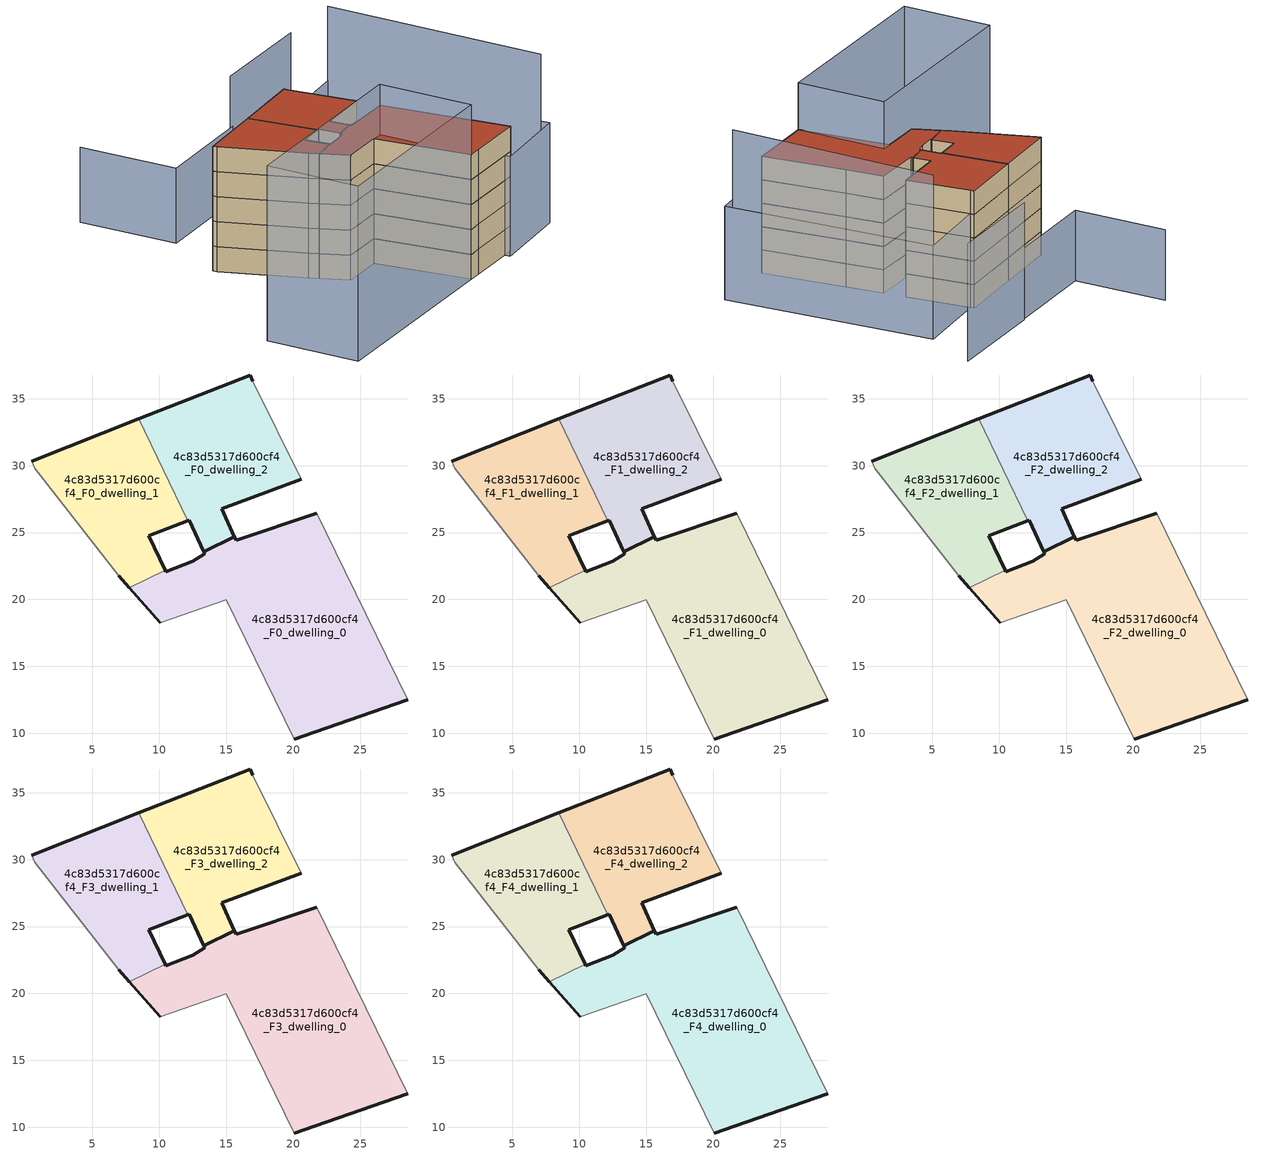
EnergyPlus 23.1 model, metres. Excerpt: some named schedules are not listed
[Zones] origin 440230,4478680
4c83d5317d600cf4_F0_dwelling_0
 floor ground (EU_floor_Construction): 28.56,12.49 23.87,22.08 21.76,26.44 15.73,24.41 15.61,24.67 13.3,23.56 13.38,23.4 12.48,22.86 10.49,22.08 10.45,22.18 7.75,20.87 10.05,18.25 15,19.97 20.08,9.57 21.58,10.09 z0
 wall outside (EU_wall_Construction): 28.56,12.49 21.58,10.09 20.08,9.57 / 10.05,18.25 7.75,20.87 / 10.45,22.18 10.49,22.08 12.48,22.86 13.38,23.4 13.3,23.56 15.61,24.67 15.73,24.41 21.76,26.44 z0:3
 wall adiabatic (EU_wall_Construction): 20.08,9.57 15,19.97 10.05,18.25 / 21.76,26.44 23.87,22.08 28.56,12.49 z0:3
 wall to 4c83d5317d600cf4_F0_dwelling_1 (EU_wall_Construction): 7.75,20.87 10.45,22.18 z0:3
4c83d5317d600cf4_F0_dwelling_1
 floor ground (EU_floor_Construction): 10.45,22.18 9.22,24.76 12.14,25.89 8.46,33.48 0.46,30.32 0.67,29.78 6.97,21.75 7.75,20.87 z0
 wall outside (EU_wall_Construction): 7.75,20.87 6.97,21.75 / 0.46,30.32 8.46,33.48 / 12.14,25.89 9.22,24.76 10.45,22.18 z0:3
 wall adiabatic (EU_wall_Construction): 6.97,21.75 0.67,29.78 0.46,30.32 z0:3
 wall to 4c83d5317d600cf4_F0_dwelling_2 (EU_wall_Construction): 8.46,33.48 12.14,25.89 z0:3
4c83d5317d600cf4_F0_dwelling_2
 floor ground (EU_floor_Construction): 15.61,24.67 14.68,26.76 20.59,28.97 16.98,36.32 16.77,36.77 8.46,33.48 12.14,25.89 12.23,25.93 13.3,23.56 z0
 wall outside (EU_wall_Construction): 8.46,33.48 16.77,36.77 16.98,36.32 / 20.59,28.97 14.68,26.76 15.61,24.67 13.3,23.56 12.23,25.93 12.14,25.89 z0:3
 wall adiabatic (EU_wall_Construction): 16.98,36.32 20.59,28.97 z0:3
4c83d5317d600cf4_F1_dwelling_0
 floor to 4c83d5317d600cf4_F0_dwelling_0 (EU_floor_Construction): 28.56,12.49 23.87,22.08 21.76,26.44 15.73,24.41 15.61,24.67 13.3,23.56 13.38,23.4 12.48,22.86 10.49,22.08 10.45,22.18 7.75,20.87 10.05,18.25 15,19.97 20.08,9.57 21.58,10.09 z3
 wall outside (EU_wall_Construction): 28.56,12.49 21.58,10.09 20.08,9.57 / 10.05,18.25 7.75,20.87 / 10.45,22.18 10.49,22.08 12.48,22.86 13.38,23.4 13.3,23.56 15.61,24.67 15.73,24.41 21.76,26.44 z3:6
 wall adiabatic (EU_wall_Construction): 20.08,9.57 15,19.97 10.05,18.25 / 21.76,26.44 23.87,22.08 28.56,12.49 z3:6
 wall to 4c83d5317d600cf4_F1_dwelling_1 (EU_wall_Construction): 7.75,20.87 10.45,22.18 z3:6
4c83d5317d600cf4_F1_dwelling_1
 floor to 4c83d5317d600cf4_F0_dwelling_1 (EU_floor_Construction): 10.45,22.18 9.22,24.76 12.14,25.89 8.46,33.48 0.46,30.32 0.67,29.78 6.97,21.75 7.75,20.87 z3
 wall outside (EU_wall_Construction): 7.75,20.87 6.97,21.75 / 0.46,30.32 8.46,33.48 / 12.14,25.89 9.22,24.76 10.45,22.18 z3:6
 wall adiabatic (EU_wall_Construction): 6.97,21.75 0.67,29.78 0.46,30.32 z3:6
 wall to 4c83d5317d600cf4_F1_dwelling_2 (EU_wall_Construction): 8.46,33.48 12.14,25.89 z3:6
4c83d5317d600cf4_F1_dwelling_2
 floor to 4c83d5317d600cf4_F0_dwelling_2 (EU_floor_Construction): 15.61,24.67 14.68,26.76 20.59,28.97 16.98,36.32 16.77,36.77 8.46,33.48 12.14,25.89 12.23,25.93 13.3,23.56 z3
 wall outside (EU_wall_Construction): 8.46,33.48 16.77,36.77 16.98,36.32 / 20.59,28.97 14.68,26.76 15.61,24.67 13.3,23.56 12.23,25.93 12.14,25.89 z3:6
 wall adiabatic (EU_wall_Construction): 16.98,36.32 20.59,28.97 z3:6
4c83d5317d600cf4_F2_dwelling_0
 floor to 4c83d5317d600cf4_F1_dwelling_0 (EU_floor_Construction): 28.56,12.49 23.87,22.08 21.76,26.44 15.73,24.41 15.61,24.67 13.3,23.56 13.38,23.4 12.48,22.86 10.49,22.08 10.45,22.18 7.75,20.87 10.05,18.25 15,19.97 20.08,9.57 21.58,10.09 z6
 wall outside (EU_wall_Construction): 28.56,12.49 21.58,10.09 20.08,9.57 / 10.05,18.25 7.75,20.87 / 10.45,22.18 10.49,22.08 12.48,22.86 13.38,23.4 13.3,23.56 15.61,24.67 15.73,24.41 21.76,26.44 z6:9
 wall adiabatic (EU_wall_Construction): 20.08,9.57 15,19.97 10.05,18.25 / 21.76,26.44 23.87,22.08 28.56,12.49 z6:9
 wall to 4c83d5317d600cf4_F2_dwelling_1 (EU_wall_Construction): 7.75,20.87 10.45,22.18 z6:9
4c83d5317d600cf4_F2_dwelling_1
 floor to 4c83d5317d600cf4_F1_dwelling_1 (EU_floor_Construction): 10.45,22.18 9.22,24.76 12.14,25.89 8.46,33.48 0.46,30.32 0.67,29.78 6.97,21.75 7.75,20.87 z6
 wall outside (EU_wall_Construction): 7.75,20.87 6.97,21.75 / 0.46,30.32 8.46,33.48 / 12.14,25.89 9.22,24.76 10.45,22.18 z6:9
 wall adiabatic (EU_wall_Construction): 6.97,21.75 0.67,29.78 0.46,30.32 z6:9
 wall to 4c83d5317d600cf4_F2_dwelling_2 (EU_wall_Construction): 8.46,33.48 12.14,25.89 z6:9
4c83d5317d600cf4_F2_dwelling_2
 floor to 4c83d5317d600cf4_F1_dwelling_2 (EU_floor_Construction): 15.61,24.67 14.68,26.76 20.59,28.97 16.98,36.32 16.77,36.77 8.46,33.48 12.14,25.89 12.23,25.93 13.3,23.56 z6
 wall outside (EU_wall_Construction): 8.46,33.48 16.77,36.77 16.98,36.32 / 20.59,28.97 14.68,26.76 15.61,24.67 13.3,23.56 12.23,25.93 12.14,25.89 z6:9
 wall adiabatic (EU_wall_Construction): 16.98,36.32 20.59,28.97 z6:9
4c83d5317d600cf4_F3_dwelling_0
 floor to 4c83d5317d600cf4_F2_dwelling_0 (EU_floor_Construction): 28.56,12.49 23.87,22.08 21.76,26.44 15.73,24.41 15.61,24.67 13.3,23.56 13.38,23.4 12.48,22.86 10.49,22.08 10.45,22.18 7.75,20.87 10.05,18.25 15,19.97 20.08,9.57 21.58,10.09 z9
 wall outside (EU_wall_Construction): 28.56,12.49 21.58,10.09 20.08,9.57 / 10.05,18.25 7.75,20.87 / 10.45,22.18 10.49,22.08 12.48,22.86 13.38,23.4 13.3,23.56 15.61,24.67 15.73,24.41 21.76,26.44 z9:12
 wall adiabatic (EU_wall_Construction): 20.08,9.57 15,19.97 10.05,18.25 / 21.76,26.44 23.87,22.08 28.56,12.49 z9:12
 wall to 4c83d5317d600cf4_F3_dwelling_1 (EU_wall_Construction): 7.75,20.87 10.45,22.18 z9:12
4c83d5317d600cf4_F3_dwelling_1
 floor to 4c83d5317d600cf4_F2_dwelling_1 (EU_floor_Construction): 10.45,22.18 9.22,24.76 12.14,25.89 8.46,33.48 0.46,30.32 0.67,29.78 6.97,21.75 7.75,20.87 z9
 wall outside (EU_wall_Construction): 7.75,20.87 6.97,21.75 / 0.46,30.32 8.46,33.48 / 12.14,25.89 9.22,24.76 10.45,22.18 z9:12
 wall adiabatic (EU_wall_Construction): 6.97,21.75 0.67,29.78 0.46,30.32 z9:12
 wall to 4c83d5317d600cf4_F3_dwelling_2 (EU_wall_Construction): 8.46,33.48 12.14,25.89 z9:12
4c83d5317d600cf4_F3_dwelling_2
 floor to 4c83d5317d600cf4_F2_dwelling_2 (EU_floor_Construction): 15.61,24.67 14.68,26.76 20.59,28.97 16.98,36.32 16.77,36.77 8.46,33.48 12.14,25.89 12.23,25.93 13.3,23.56 z9
 wall outside (EU_wall_Construction): 8.46,33.48 16.77,36.77 16.98,36.32 / 20.59,28.97 14.68,26.76 15.61,24.67 13.3,23.56 12.23,25.93 12.14,25.89 z9:12
 wall adiabatic (EU_wall_Construction): 16.98,36.32 20.59,28.97 z9:12
4c83d5317d600cf4_F4_dwelling_0
 floor to 4c83d5317d600cf4_F3_dwelling_0 (EU_floor_Construction): 28.56,12.49 23.87,22.08 21.76,26.44 15.73,24.41 15.61,24.67 13.3,23.56 13.38,23.4 12.48,22.86 10.49,22.08 10.45,22.18 7.75,20.87 10.05,18.25 15,19.97 20.08,9.57 21.58,10.09 z12
 wall outside (EU_wall_Construction): 28.56,12.49 21.58,10.09 20.08,9.57 / 10.05,18.25 7.75,20.87 / 10.45,22.18 10.49,22.08 12.48,22.86 13.38,23.4 13.3,23.56 15.61,24.67 15.73,24.41 21.76,26.44 z12:15
 wall adiabatic (EU_wall_Construction): 20.08,9.57 15,19.97 10.05,18.25 / 21.76,26.44 23.87,22.08 28.56,12.49 z12:15
 wall to 4c83d5317d600cf4_F4_dwelling_1 (EU_wall_Construction): 7.75,20.87 10.45,22.18 z12:15
 roof outside (EU_roof_Construction): 23.87,22.08 28.56,12.49 21.58,10.09 20.08,9.57 15,19.97 10.05,18.25 7.75,20.87 10.45,22.18 10.49,22.08 12.48,22.86 13.38,23.4 13.3,23.56 15.61,24.67 15.73,24.41 21.76,26.44 z15
4c83d5317d600cf4_F4_dwelling_1
 floor to 4c83d5317d600cf4_F3_dwelling_1 (EU_floor_Construction): 10.45,22.18 9.22,24.76 12.14,25.89 8.46,33.48 0.46,30.32 0.67,29.78 6.97,21.75 7.75,20.87 z12
 wall outside (EU_wall_Construction): 7.75,20.87 6.97,21.75 / 0.46,30.32 8.46,33.48 / 12.14,25.89 9.22,24.76 10.45,22.18 z12:15
 wall adiabatic (EU_wall_Construction): 6.97,21.75 0.67,29.78 0.46,30.32 z12:15
 wall to 4c83d5317d600cf4_F4_dwelling_2 (EU_wall_Construction): 8.46,33.48 12.14,25.89 z12:15
 roof outside (EU_roof_Construction): 8.46,33.48 12.14,25.89 9.22,24.76 10.45,22.18 7.75,20.87 6.97,21.75 0.67,29.78 0.46,30.32 z15
4c83d5317d600cf4_F4_dwelling_2
 floor to 4c83d5317d600cf4_F3_dwelling_2 (EU_floor_Construction): 15.61,24.67 14.68,26.76 20.59,28.97 16.98,36.32 16.77,36.77 8.46,33.48 12.14,25.89 12.23,25.93 13.3,23.56 z12
 wall outside (EU_wall_Construction): 8.46,33.48 16.77,36.77 16.98,36.32 / 20.59,28.97 14.68,26.76 15.61,24.67 13.3,23.56 12.23,25.93 12.14,25.89 z12:15
 wall adiabatic (EU_wall_Construction): 16.98,36.32 20.59,28.97 z12:15
 roof outside (EU_roof_Construction): 16.98,36.32 20.59,28.97 14.68,26.76 15.61,24.67 13.3,23.56 12.23,25.93 12.14,25.89 8.46,33.48 16.77,36.77 z15
shading: 3.7,31.34 8.44,17.45 z0:6; 16.98,36.31 26.39,40.28 / 26.39,40.28 36.89,15.38 / 36.89,15.38 27.48,11.41 / 27.48,11.41 16.98,36.31 z0:12; 35.02,14.73 26.39,40.28 / -7.85,12.05 16.32,20.42 / 16.32,20.42 20.08,9.57 / 20.08,9.57 -4.09,1.2 / -4.09,1.2 -7.85,12.05 z0:21; 14.85,43.07 2.59,38.67 / 2.59,38.67 -1.47,49.97 z0:9; 27.62,47.71 14.66,43.22 z0:15
[Building]
EU S2 Campaign: North Axis=0; Terrain=City; Solar Distribution=FullExterior
[Site:Location]
Madrid: Latitude=40.5; Longitude=-3.5; Time Zone=1; Elevation=609
[SizingPeriod:WeatherFileDays]
AnnualSizingPeriod: Begin Month=1; Begin Day of Month=1; End Month=12; End Day of Month=31; Day of Week for Start Day=Monday; Use Weather File Daylight Saving Period=No; Use Weather File Rain and Snow Indicators=No
[MATERIAL]
EU_InternalMass_Material: Roughness=MediumRough; Thickness=0.1; Conductivity=1; Density=1800; Specific Heat=900; Thermal Absorptance=0.9; Solar Absorptance=0.7; Visible Absorptance=0.7
[MATERIAL:NOMASS] Roughness=MediumRough; Thermal Absorptance=0.9; Solar Absorptance=0.7; Visible Absorptance=0.7
Name | Thermal Resistance
EU_wall_NoMass | 0.419739
EU_roof_NoMass | 0.352165
EU_floor_NoMass | 0.608284
[CONSTRUCTION]
EU_wall_Construction: EU_wall_NoMass
EU_roof_Construction: EU_roof_NoMass
EU_floor_Construction: EU_floor_NoMass
EU_InternalMass_Construction: EU_InternalMass_Material
[ZONE] Type=1; Multiplier=1; Ceiling Height=autocalculate; Floor Area=autocalculate; Part of Total Floor Area=Yes
Name | Volume
4c83d5317d600cf4_F0_dwelling_0; 4c83d5317d600cf4_F1_dwelling_0; 4c83d5317d600cf4_F2_dwelling_0; 4c83d5317d600cf4_F3_dwelling_0; 4c83d5317d600cf4_F4_dwelling_0 | 476.353
4c83d5317d600cf4_F0_dwelling_1 | 227.802
4c83d5317d600cf4_F1_dwelling_1; 4c83d5317d600cf4_F2_dwelling_1; 4c83d5317d600cf4_F3_dwelling_1; 4c83d5317d600cf4_F4_dwelling_1 | 227.801
4c83d5317d600cf4_F0_dwelling_2; 4c83d5317d600cf4_F1_dwelling_2; 4c83d5317d600cf4_F2_dwelling_2; 4c83d5317d600cf4_F3_dwelling_2; 4c83d5317d600cf4_F4_dwelling_2 | 248.562
[INTERNALMASS] Construction=EU_InternalMass_Construction
Name | Zone or ZoneList | Surface Area
4c83d5317d600cf4_F0_dwelling_0_EU_InternalMass | 4c83d5317d600cf4_F0_dwelling_0 | 158.784
4c83d5317d600cf4_F0_dwelling_1_EU_InternalMass | 4c83d5317d600cf4_F0_dwelling_1 | 75.9337
4c83d5317d600cf4_F0_dwelling_2_EU_InternalMass | 4c83d5317d600cf4_F0_dwelling_2 | 82.8539
4c83d5317d600cf4_F1_dwelling_0_EU_InternalMass | 4c83d5317d600cf4_F1_dwelling_0 | 158.784
4c83d5317d600cf4_F1_dwelling_1_EU_InternalMass | 4c83d5317d600cf4_F1_dwelling_1 | 75.9337
4c83d5317d600cf4_F1_dwelling_2_EU_InternalMass | 4c83d5317d600cf4_F1_dwelling_2 | 82.8539
4c83d5317d600cf4_F2_dwelling_0_EU_InternalMass | 4c83d5317d600cf4_F2_dwelling_0 | 158.784
4c83d5317d600cf4_F2_dwelling_1_EU_InternalMass | 4c83d5317d600cf4_F2_dwelling_1 | 75.9337
4c83d5317d600cf4_F2_dwelling_2_EU_InternalMass | 4c83d5317d600cf4_F2_dwelling_2 | 82.8539
4c83d5317d600cf4_F3_dwelling_0_EU_InternalMass | 4c83d5317d600cf4_F3_dwelling_0 | 158.784
4c83d5317d600cf4_F3_dwelling_1_EU_InternalMass | 4c83d5317d600cf4_F3_dwelling_1 | 75.9337
4c83d5317d600cf4_F3_dwelling_2_EU_InternalMass | 4c83d5317d600cf4_F3_dwelling_2 | 82.8539
4c83d5317d600cf4_F4_dwelling_0_EU_InternalMass | 4c83d5317d600cf4_F4_dwelling_0 | 158.784
4c83d5317d600cf4_F4_dwelling_1_EU_InternalMass | 4c83d5317d600cf4_F4_dwelling_1 | 75.9337
4c83d5317d600cf4_F4_dwelling_2_EU_InternalMass | 4c83d5317d600cf4_F4_dwelling_2 | 82.8539
[OTHEREQUIPMENT] Fuel Type=Electricity; Design Level Calculation Method=Watts/Area; Power per Zone Floor Area=1; Fraction Latent=0; Fraction Radiant=0; Fraction Lost=0; Carbon Dioxide Generation Rate=0; EndUse Subcategory=EU_Step8_InternalGains
Name | Zone or ZoneList or Space or SpaceList | Schedule
EU_Step8_InternalGain_4c83d5317d600cf4_F0_dwelling_0_f000 | 4c83d5317d600cf4_F0_dwelling_0 | EU_Step8_GainSchedule_4c83d5317d600cf4_F0_dwelling_0_f000
EU_Step8_InternalGain_4c83d5317d600cf4_F0_dwelling_1_f000 | 4c83d5317d600cf4_F0_dwelling_1 | EU_Step8_GainSchedule_4c83d5317d600cf4_F0_dwelling_1_f000
EU_Step8_InternalGain_4c83d5317d600cf4_F0_dwelling_2_f000 | 4c83d5317d600cf4_F0_dwelling_2 | EU_Step8_GainSchedule_4c83d5317d600cf4_F0_dwelling_2_f000
EU_Step8_InternalGain_4c83d5317d600cf4_F1_dwelling_0_f000 | 4c83d5317d600cf4_F1_dwelling_0 | EU_Step8_GainSchedule_4c83d5317d600cf4_F1_dwelling_0_f000
EU_Step8_InternalGain_4c83d5317d600cf4_F1_dwelling_1_f000 | 4c83d5317d600cf4_F1_dwelling_1 | EU_Step8_GainSchedule_4c83d5317d600cf4_F1_dwelling_1_f000
EU_Step8_InternalGain_4c83d5317d600cf4_F1_dwelling_2_f000 | 4c83d5317d600cf4_F1_dwelling_2 | EU_Step8_GainSchedule_4c83d5317d600cf4_F1_dwelling_2_f000
EU_Step8_InternalGain_4c83d5317d600cf4_F2_dwelling_0_f000 | 4c83d5317d600cf4_F2_dwelling_0 | EU_Step8_GainSchedule_4c83d5317d600cf4_F2_dwelling_0_f000
EU_Step8_InternalGain_4c83d5317d600cf4_F2_dwelling_1_f000 | 4c83d5317d600cf4_F2_dwelling_1 | EU_Step8_GainSchedule_4c83d5317d600cf4_F2_dwelling_1_f000
EU_Step8_InternalGain_4c83d5317d600cf4_F2_dwelling_2_f000 | 4c83d5317d600cf4_F2_dwelling_2 | EU_Step8_GainSchedule_4c83d5317d600cf4_F2_dwelling_2_f000
EU_Step8_InternalGain_4c83d5317d600cf4_F3_dwelling_0_f000 | 4c83d5317d600cf4_F3_dwelling_0 | EU_Step8_GainSchedule_4c83d5317d600cf4_F3_dwelling_0_f000
EU_Step8_InternalGain_4c83d5317d600cf4_F3_dwelling_1_f000 | 4c83d5317d600cf4_F3_dwelling_1 | EU_Step8_GainSchedule_4c83d5317d600cf4_F3_dwelling_1_f000
EU_Step8_InternalGain_4c83d5317d600cf4_F3_dwelling_2_f000 | 4c83d5317d600cf4_F3_dwelling_2 | EU_Step8_GainSchedule_4c83d5317d600cf4_F3_dwelling_2_f000
EU_Step8_InternalGain_4c83d5317d600cf4_F4_dwelling_0_f000 | 4c83d5317d600cf4_F4_dwelling_0 | EU_Step8_GainSchedule_4c83d5317d600cf4_F4_dwelling_0_f000
EU_Step8_InternalGain_4c83d5317d600cf4_F4_dwelling_1_f000 | 4c83d5317d600cf4_F4_dwelling_1 | EU_Step8_GainSchedule_4c83d5317d600cf4_F4_dwelling_1_f000
EU_Step8_InternalGain_4c83d5317d600cf4_F4_dwelling_2_f000 | 4c83d5317d600cf4_F4_dwelling_2 | EU_Step8_GainSchedule_4c83d5317d600cf4_F4_dwelling_2_f000
[ZONEVENTILATION:DESIGNFLOWRATE] Schedule=EU_AlwaysOn; Design Flow Rate Calculation Method=AirChanges/Hour; Air Changes per Hour=0.703302; Ventilation Type=Natural; Fan Pressure Rise=0; Fan Total Efficiency=1; Constant Term Coefficient=1; Temperature Term Coefficient=0; Velocity Term Coefficient=0; Velocity Squared Term Coefficient=0; Minimum Indoor Temperature=-100; Maximum Indoor Temperature=100; Delta Temperature=-100; Minimum Outdoor Temperature=-100; Maximum Outdoor Temperature=100; Maximum Wind Speed=40
Name | Zone or ZoneList or Space or SpaceList
EU_ConstantAir_4c83d5317d600cf4_F0_dwelling_0 | 4c83d5317d600cf4_F0_dwelling_0
EU_ConstantAir_4c83d5317d600cf4_F0_dwelling_1 | 4c83d5317d600cf4_F0_dwelling_1
EU_ConstantAir_4c83d5317d600cf4_F0_dwelling_2 | 4c83d5317d600cf4_F0_dwelling_2
EU_ConstantAir_4c83d5317d600cf4_F1_dwelling_0 | 4c83d5317d600cf4_F1_dwelling_0
EU_ConstantAir_4c83d5317d600cf4_F1_dwelling_1 | 4c83d5317d600cf4_F1_dwelling_1
EU_ConstantAir_4c83d5317d600cf4_F1_dwelling_2 | 4c83d5317d600cf4_F1_dwelling_2
EU_ConstantAir_4c83d5317d600cf4_F2_dwelling_0 | 4c83d5317d600cf4_F2_dwelling_0
EU_ConstantAir_4c83d5317d600cf4_F2_dwelling_1 | 4c83d5317d600cf4_F2_dwelling_1
EU_ConstantAir_4c83d5317d600cf4_F2_dwelling_2 | 4c83d5317d600cf4_F2_dwelling_2
EU_ConstantAir_4c83d5317d600cf4_F3_dwelling_0 | 4c83d5317d600cf4_F3_dwelling_0
EU_ConstantAir_4c83d5317d600cf4_F3_dwelling_1 | 4c83d5317d600cf4_F3_dwelling_1
EU_ConstantAir_4c83d5317d600cf4_F3_dwelling_2 | 4c83d5317d600cf4_F3_dwelling_2
EU_ConstantAir_4c83d5317d600cf4_F4_dwelling_0 | 4c83d5317d600cf4_F4_dwelling_0
EU_ConstantAir_4c83d5317d600cf4_F4_dwelling_1 | 4c83d5317d600cf4_F4_dwelling_1
EU_ConstantAir_4c83d5317d600cf4_F4_dwelling_2 | 4c83d5317d600cf4_F4_dwelling_2
[HVACTEMPLATE:THERMOSTAT] Constant Heating Setpoint=20; Constant Cooling Setpoint=50
EU_HeatOnly_4c83d5317d600cf4_F0_dwelling_0; EU_HeatOnly_4c83d5317d600cf4_F0_dwelling_1; EU_HeatOnly_4c83d5317d600cf4_F0_dwelling_2; EU_HeatOnly_4c83d5317d600cf4_F1_dwelling_0; EU_HeatOnly_4c83d5317d600cf4_F1_dwelling_1; EU_HeatOnly_4c83d5317d600cf4_F1_dwelling_2; EU_HeatOnly_4c83d5317d600cf4_F2_dwelling_0; EU_HeatOnly_4c83d5317d600cf4_F2_dwelling_1; EU_HeatOnly_4c83d5317d600cf4_F2_dwelling_2; EU_HeatOnly_4c83d5317d600cf4_F3_dwelling_0; EU_HeatOnly_4c83d5317d600cf4_F3_dwelling_1; EU_HeatOnly_4c83d5317d600cf4_F3_dwelling_2; EU_HeatOnly_4c83d5317d600cf4_F4_dwelling_0; EU_HeatOnly_4c83d5317d600cf4_F4_dwelling_1; EU_HeatOnly_4c83d5317d600cf4_F4_dwelling_2
